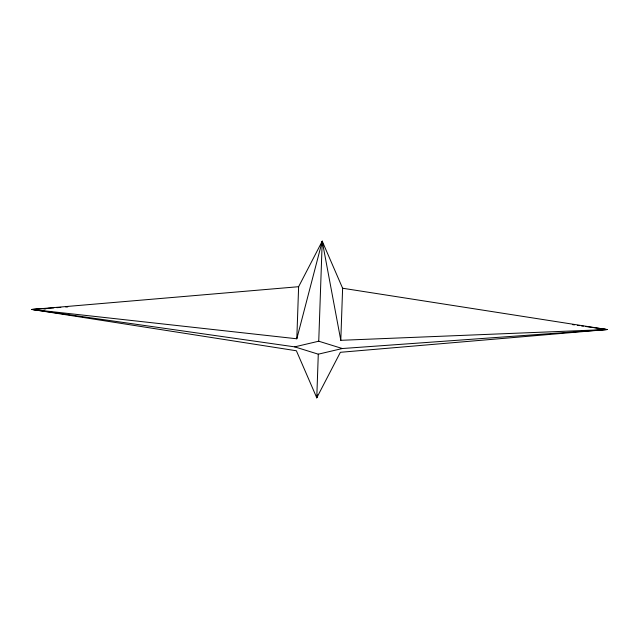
<?xml version="1.0" encoding="UTF-8"?>
<svg xmlns="http://www.w3.org/2000/svg" width="639" height="639" viewBox="0 0 639 639"><rect width="100%" height="100%" fill="white"/><g stroke="black" fill="none" stroke-linecap="round" stroke-linejoin="round"><path stroke-width="0.96" d="M298.621 286.703L31.95 309.46L296.808 338.782L298.621 286.703L322.232 241.207L342.616 288.237L340.795 340.315L607.05 329.54L342.616 288.237M602.09 328.989L607.05 329.54L340.379 352.297L316.768 397.793L318.286 354.182L342.328 348.527L607.05 329.54L585.316 326.449M342.328 348.527L318.741 341.21L322.232 241.207L296.808 338.782M45.88 308.461L31.95 309.46L296.384 350.763L316.768 397.793L317.519 394.894M37.933 309.22L31.95 309.46L294.699 346.865L318.741 341.21M47.869 308.317L53.844 307.886M56.831 307.671L60.809 307.391M65.785 307.032L67.774 306.888M43.915 308.972L45.912 308.893M598.12 328.55L600.109 328.773M572.48 324.62L574.453 324.9M577.416 325.323L579.389 325.602M581.37 325.882L583.343 326.17M294.699 346.865L318.286 354.182M322.232 241.207L340.795 340.315M316.401 395.829L316.768 397.793"/></g></svg>
